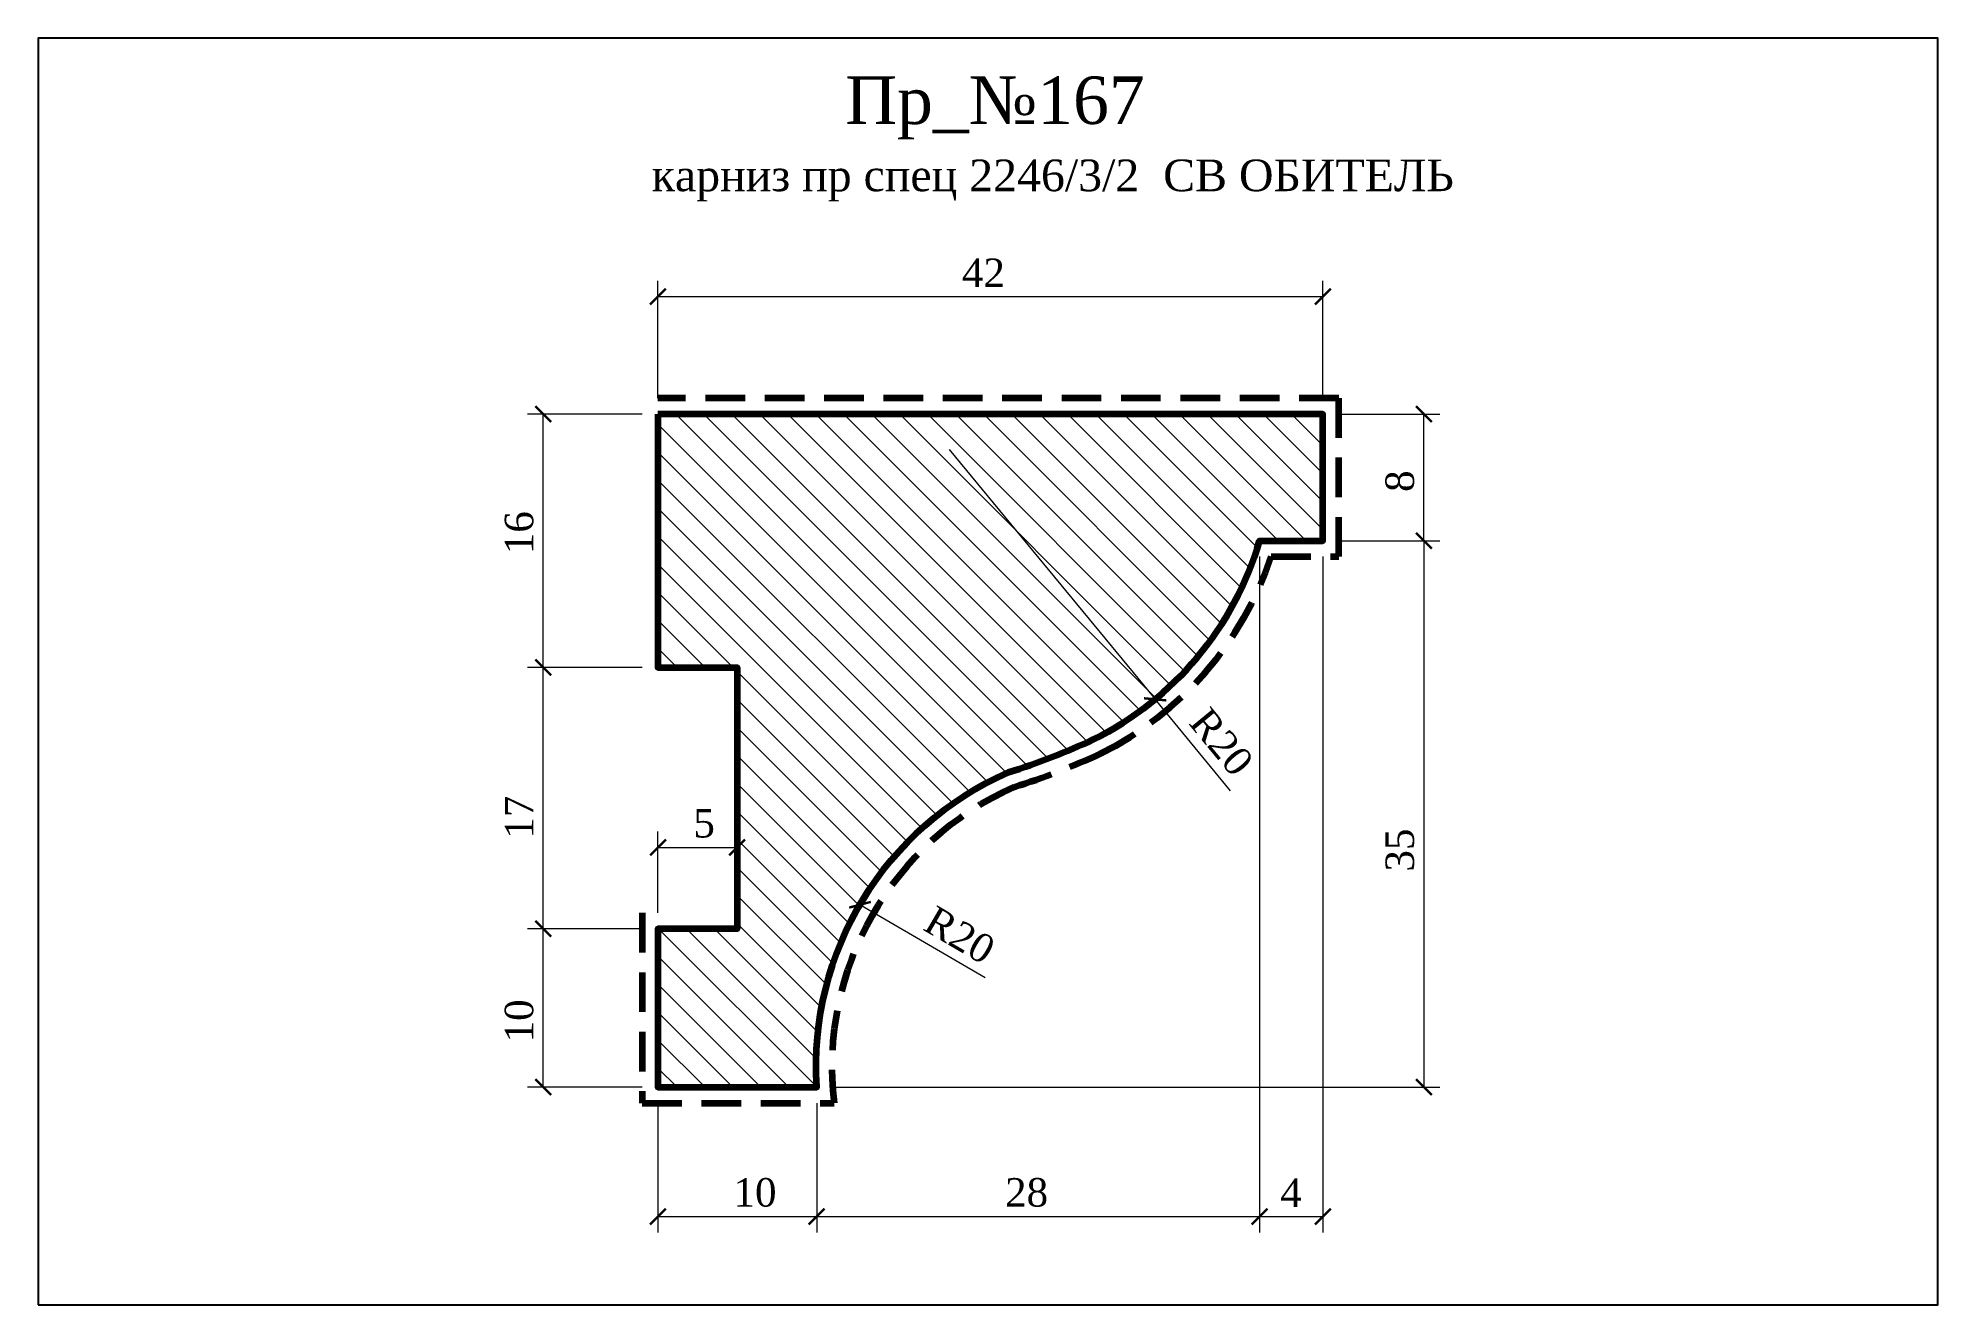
# Model space of a CAD drawing. Header units: millimetres. Extents: x 309201 to 309321, y -99152 to -99072.
import ezdxf

# ---------------------------------------------------------------- set-up
doc = ezdxf.new("R2010")
doc.units = ezdxf.units.MM
doc.header["$MEASUREMENT"] = 0
doc.linetypes.add('HIDDEN', pattern=[0.375, 0.25, -0.125])
doc.layers.add('Outside panel', color=7, linetype='Continuous', lineweight=18, true_color=0x7f5e57)
doc.layers.add('линия 15', color=7, linetype='Continuous', lineweight=15)
doc.layers.add('линия 50', color=1, linetype='Continuous', lineweight=140)
doc.layers.add('размеры в модели', color=7, linetype='Continuous')
doc.styles.add('ELECT', font='times.ttf')
doc.styles.get("Standard").update_dxf_attribs({"font": 'times.ttf'})
doc.dimstyles.new('M_1', dxfattribs={"dimtxt": 1.8, "dimasz": 1, "dimexe": 1, "dimexo": 1, "dimgap": 0.6, "dimtad": 1, "dimdec": 0, "dimdsep": 46, "dimtxsty": 'Standard', "dimblk": 'ARCHTICK', "dimcen": -5, "dimclrd": 7, "dimclre": 7, "dimclrt": 7, "dimadec": 0, "dimazin": 0, "dimtfac": 1, "dimtdec": 0, "dimtmove": 0, "dimatfit": 3, "dimfxl": 1, "dimtolj": 1, "dimtzin": 0, "dimlwd": 5, "dimlwe": 5, "dimarcsym": 0})

# ---------------------------------------------------------------- blocks, each defined once
blk = doc.blocks.new('_ArchTick')
at = {"color": 0, "linetype": 'ByBlock', "const_width": 0.15}
blk.add_lwpolyline([(-0.5, -0.5), (0.5, 0.5)], dxfattribs=at)
blk = doc.blocks.new('*D12')
at = {"layer": 'Defpoints', "color": 0, "ltscale": 1000, "transparency": 16777216}
for p in [(309277.8461870828, -99103.4306883973), (309249.8712993806, -99137.93070634309), (309277.8461870828, -99146.10032550339)]:
    blk.add_point(p, dxfattribs=at)
at = {"layer": 'линия 15', "color": 7, "lineweight": 5, "ltscale": 1000, "transparency": 16777216}
for p, q in [((309277.8461870828, -99104.4306883973), (309277.8461870828, -99147.10032550339)), ((309249.8712993806, -99138.93070634309), (309249.8712993806, -99147.10032550339)), ((309249.8712993806, -99146.10032550339), (309277.8461870828, -99146.10032550339))]:
    blk.add_line(p, q, dxfattribs=at)
at = {"layer": 'линия 15', "color": 7, "lineweight": 5, "ltscale": 1000, "transparency": 16777216, "rotation": 180}
blk.add_blockref('_ArchTick', (309249.8712993806, -99146.10032550339), dxfattribs=at)
at = {"layer": 'линия 15', "color": 7, "lineweight": 5, "ltscale": 1000, "transparency": 16777216}
blk.add_blockref('_ArchTick', (309277.8461870828, -99146.10032550339), dxfattribs=at)
at = {"layer": 'линия 15', "color": 7, "ltscale": 1000, "transparency": 16777216, "insert": (309263.1279608242, -99144.58475232386), "char_height": 1.8, "attachment_point": 5}
blk.add_mtext('\\A1;28', dxfattribs=at)
blk = doc.blocks.new('*D11')
at = {"layer": 'Defpoints', "color": 0, "ltscale": 1000, "transparency": 16777216}
for p in [(309277.8461870828, -99103.4306883973), (309281.8461870828, -99103.4306883973), (309281.8461870828, -99146.10032550339)]:
    blk.add_point(p, dxfattribs=at)
at = {"layer": 'линия 15', "color": 7, "lineweight": 5, "ltscale": 1000, "transparency": 16777216}
for p, q in [((309277.8461870828, -99104.4306883973), (309277.8461870828, -99147.10032550339)), ((309281.8461870828, -99104.4306883973), (309281.8461870828, -99147.10032550339)), ((309277.8461870828, -99146.10032550339), (309281.8461870828, -99146.10032550339))]:
    blk.add_line(p, q, dxfattribs=at)
at = {"layer": 'линия 15', "color": 7, "lineweight": 5, "ltscale": 1000, "transparency": 16777216, "rotation": 180}
blk.add_blockref('_ArchTick', (309277.8461870828, -99146.10032550339), dxfattribs=at)
at = {"layer": 'линия 15', "color": 7, "lineweight": 5, "ltscale": 1000, "transparency": 16777216}
blk.add_blockref('_ArchTick', (309281.8461870828, -99146.10032550339), dxfattribs=at)
at = {"layer": 'линия 15', "color": 7, "ltscale": 1000, "transparency": 16777216, "insert": (309279.8219964152, -99144.60032550339), "char_height": 1.8, "attachment_point": 5}
blk.add_mtext('\\A1;4', dxfattribs=at)
blk = doc.blocks.new('*D10')
at = {"layer": 'Defpoints', "color": 0, "ltscale": 1000, "transparency": 16777216}
for p in [(309281.8461870828, -99088.00787099786), (309239.846183275, -99095.43070634309), (309281.8461870828, -99095.43070634309)]:
    blk.add_point(p, dxfattribs=at)
at = {"layer": 'размеры в модели', "color": 7, "lineweight": 5, "ltscale": 1000, "transparency": 16777216}
for p, q in [((309239.846183275, -99094.43070634309), (309239.846183275, -99087.00787099786)), ((309281.8461870828, -99094.43070634309), (309281.8461870828, -99087.00787099786)), ((309239.846183275, -99088.00787099786), (309281.8461870828, -99088.00787099786))]:
    blk.add_line(p, q, dxfattribs=at)
at = {"layer": 'размеры в модели', "color": 7, "lineweight": 5, "ltscale": 1000, "transparency": 16777216, "rotation": 180}
blk.add_blockref('_ArchTick', (309239.846183275, -99088.00787099786), dxfattribs=at)
at = {"layer": 'размеры в модели', "color": 7, "lineweight": 5, "ltscale": 1000, "transparency": 16777216}
blk.add_blockref('_ArchTick', (309281.8461870828, -99088.00787099786), dxfattribs=at)
at = {"layer": 'размеры в модели', "color": 7, "ltscale": 1000, "transparency": 16777216, "insert": (309260.3999146712, -99086.50787099786), "char_height": 1.8, "attachment_point": 5}
blk.add_mtext('\\A1;42', dxfattribs=at)
blk = doc.blocks.new('*D9')
at = {"layer": 'Defpoints', "color": 0, "ltscale": 1000, "transparency": 16777216}
for p in [(309232.5985214279, -99095.43068650801), (309239.8461832751, -99095.43068650801), (309239.8461832751, -99111.43070634315)]:
    blk.add_point(p, dxfattribs=at)
at = {"layer": 'размеры в модели', "color": 7, "lineweight": 5, "ltscale": 1000, "transparency": 16777216}
for p, q in [((309238.8461832751, -99095.43068650801), (309231.5985214279, -99095.43068650801)), ((309232.5985214279, -99111.43070634315), (309232.5985214279, -99095.43068650801)), ((309238.8461832751, -99111.43070634315), (309231.5985214279, -99111.43070634315))]:
    blk.add_line(p, q, dxfattribs=at)
for p, rotation in [((309232.5985214279, -99095.43068650801), 90), ((309232.5985214279, -99111.43070634315), 270)]:
    blk.add_blockref('_ArchTick', p, dxfattribs=dict(at, rotation=rotation))
at = {"layer": 'размеры в модели', "color": 7, "ltscale": 1000, "transparency": 16777216, "insert": (309231.0829482484, -99102.91983293084), "char_height": 1.8, "attachment_point": 5, "rotation": 90}
blk.add_mtext('\\A1;16', dxfattribs=at)
blk = doc.blocks.new('*D8')
at = {"layer": 'Defpoints', "color": 0, "ltscale": 1000, "transparency": 16777216}
for p in [(309232.5985214279, -99111.43070634315), (309239.8461832751, -99111.43070634315), (309239.8461832751, -99127.93070634315)]:
    blk.add_point(p, dxfattribs=at)
at = {"layer": 'размеры в модели', "color": 7, "lineweight": 5, "ltscale": 1000, "transparency": 16777216}
for p, q in [((309238.8461832751, -99111.43070634315), (309231.5985214279, -99111.43070634315)), ((309232.5985214279, -99127.93070634315), (309232.5985214279, -99111.43070634315)), ((309238.8461832751, -99127.93070634315), (309231.5985214279, -99127.93070634315))]:
    blk.add_line(p, q, dxfattribs=at)
for p, rotation in [((309232.5985214279, -99111.43070634315), 90), ((309232.5985214279, -99127.93070634315), 270)]:
    blk.add_blockref('_ArchTick', p, dxfattribs=dict(at, rotation=rotation))
at = {"layer": 'размеры в модели', "color": 7, "ltscale": 1000, "transparency": 16777216, "insert": (309231.0803527184, -99120.88247855028), "char_height": 1.8, "attachment_point": 5, "rotation": 90}
blk.add_mtext('\\A1;17', dxfattribs=at)
blk = doc.blocks.new('*D7')
at = {"layer": 'Defpoints', "color": 0, "ltscale": 1000, "transparency": 16777216}
for p in [(309244.846183275, -99122.7927617527), (309239.846183275, -99127.93070634309), (309244.846183275, -99127.93070634309)]:
    blk.add_point(p, dxfattribs=at)
at = {"layer": 'размеры в модели', "color": 7, "lineweight": 5, "ltscale": 1000, "transparency": 16777216}
for p, q in [((309239.846183275, -99126.93070634309), (309239.846183275, -99121.7927617527)), ((309244.846183275, -99126.93070634309), (309244.846183275, -99121.7927617527)), ((309239.846183275, -99122.7927617527), (309244.846183275, -99122.7927617527))]:
    blk.add_line(p, q, dxfattribs=at)
at = {"layer": 'размеры в модели', "color": 7, "lineweight": 5, "ltscale": 1000, "transparency": 16777216, "rotation": 180}
blk.add_blockref('_ArchTick', (309239.846183275, -99122.7927617527), dxfattribs=at)
at = {"layer": 'размеры в модели', "color": 7, "lineweight": 5, "ltscale": 1000, "transparency": 16777216}
blk.add_blockref('_ArchTick', (309244.846183275, -99122.7927617527), dxfattribs=at)
at = {"layer": 'размеры в модели', "color": 7, "ltscale": 1000, "transparency": 16777216, "insert": (309242.7631132863, -99121.27718857318), "char_height": 1.8, "attachment_point": 5}
blk.add_mtext('\\A1;5', dxfattribs=at)
blk = doc.blocks.new('*D6')
at = {"layer": 'Defpoints', "color": 0, "ltscale": 1000, "transparency": 16777216}
for p in [(309232.5985214279, -99127.93070634315), (309239.8461832751, -99127.93070634315), (309239.8461832751, -99137.93070634315)]:
    blk.add_point(p, dxfattribs=at)
at = {"layer": 'размеры в модели', "color": 7, "lineweight": 5, "ltscale": 1000, "transparency": 16777216}
for p, q in [((309238.8461832751, -99127.93070634315), (309231.5985214279, -99127.93070634315)), ((309232.5985214279, -99137.93070634315), (309232.5985214279, -99127.93070634315)), ((309238.8461832751, -99137.93070634315), (309231.5985214279, -99137.93070634315))]:
    blk.add_line(p, q, dxfattribs=at)
for p, rotation in [((309232.5985214279, -99127.93070634315), 90), ((309232.5985214279, -99137.93070634315), 270)]:
    blk.add_blockref('_ArchTick', p, dxfattribs=dict(at, rotation=rotation))
at = {"layer": 'размеры в модели', "color": 7, "ltscale": 1000, "transparency": 16777216, "insert": (309231.0829482484, -99133.74521980868), "char_height": 1.8, "attachment_point": 5, "rotation": 90}
blk.add_mtext('\\A1;10', dxfattribs=at)
blk = doc.blocks.new('*D5')
at = {"layer": 'Defpoints', "color": 0, "ltscale": 1000, "transparency": 16777216}
for p in [(309239.846183275, -99137.93070634309), (309249.8712993806, -99137.93070634309), (309249.8712993806, -99146.10032550339)]:
    blk.add_point(p, dxfattribs=at)
at = {"layer": 'размеры в модели', "color": 7, "lineweight": 5, "ltscale": 1000, "transparency": 16777216}
for p, q in [((309239.846183275, -99138.93070634309), (309239.846183275, -99147.10032550339)), ((309249.8712993806, -99138.93070634309), (309249.8712993806, -99147.10032550339)), ((309239.846183275, -99146.10032550339), (309249.8712993806, -99146.10032550339))]:
    blk.add_line(p, q, dxfattribs=at)
at = {"layer": 'размеры в модели', "color": 7, "lineweight": 5, "ltscale": 1000, "transparency": 16777216, "rotation": 180}
blk.add_blockref('_ArchTick', (309239.846183275, -99146.10032550339), dxfattribs=at)
at = {"layer": 'размеры в модели', "color": 7, "lineweight": 5, "ltscale": 1000, "transparency": 16777216}
blk.add_blockref('_ArchTick', (309249.8712993806, -99146.10032550339), dxfattribs=at)
at = {"layer": 'размеры в модели', "color": 7, "ltscale": 1000, "transparency": 16777216, "insert": (309245.9774024552, -99144.58475232386), "char_height": 1.8, "attachment_point": 5}
blk.add_mtext('\\A1;10', dxfattribs=at)
blk = doc.blocks.new('*D4')
at = {"layer": 'Defpoints', "color": 0, "ltscale": 1000, "transparency": 16777216}
for p in [(309281.8461870829, -99103.43068839736), (309249.8712993807, -99137.93070634315), (309288.2241185281, -99137.93070634315)]:
    blk.add_point(p, dxfattribs=at)
at = {"layer": 'размеры в модели', "color": 7, "lineweight": 5, "ltscale": 1000, "transparency": 16777216}
for p, q in [((309282.8461870829, -99103.43068839736), (309289.2241185281, -99103.43068839736)), ((309288.2241185281, -99103.43068839736), (309288.2241185281, -99137.93070634315)), ((309250.8712993807, -99137.93070634315), (309289.2241185281, -99137.93070634315))]:
    blk.add_line(p, q, dxfattribs=at)
for p, rotation in [((309288.2241185281, -99103.43068839736), 90), ((309288.2241185281, -99137.93070634315), 270)]:
    blk.add_blockref('_ArchTick', p, dxfattribs=dict(at, rotation=rotation))
at = {"layer": 'размеры в модели', "color": 7, "ltscale": 1000, "transparency": 16777216, "insert": (309286.7085453485, -99122.95947601531), "char_height": 1.8, "attachment_point": 5, "rotation": 90}
blk.add_mtext('\\A1;35', dxfattribs=at)
blk = doc.blocks.new('*D3')
at = {"layer": 'Defpoints', "color": 0, "ltscale": 1000, "transparency": 16777216}
for p in [(309281.8461870829, -99095.43068650801), (309288.2241185281, -99095.43068650801), (309281.8461870829, -99103.43068839736)]:
    blk.add_point(p, dxfattribs=at)
at = {"layer": 'размеры в модели', "color": 7, "lineweight": 5, "ltscale": 1000, "transparency": 16777216}
for p, q in [((309282.8461870829, -99095.43068650801), (309289.2241185281, -99095.43068650801)), ((309288.2241185281, -99103.43068839736), (309288.2241185281, -99095.43068650801)), ((309282.8461870829, -99103.43068839736), (309289.2241185281, -99103.43068839736))]:
    blk.add_line(p, q, dxfattribs=at)
for p, rotation in [((309288.2241185281, -99095.43068650801), 90), ((309288.2241185281, -99103.43068839736), 270)]:
    blk.add_blockref('_ArchTick', p, dxfattribs=dict(at, rotation=rotation))
at = {"layer": 'размеры в модели', "color": 7, "ltscale": 1000, "transparency": 16777216, "insert": (309286.7085453485, -99099.66577389993), "char_height": 1.8, "attachment_point": 5, "rotation": 90}
blk.add_mtext('\\A1;8', dxfattribs=at)
blk = doc.blocks.new('*D2')
at = {"layer": 'Defpoints', "color": 0, "ltscale": 1000, "transparency": 16777216}
for p in [(309252.6039793962, -99126.41057934577), (309270.1688434248, -99136.66129845617)]:
    blk.add_point(p, dxfattribs=at)
at = {"layer": 'размеры в модели', "color": 7, "lineweight": 5, "ltscale": 1000, "transparency": 16777216}
blk.add_line((309260.5091251853, -99131.02396142937), (309252.6039793962, -99126.41057934577), dxfattribs=at)
at = {"layer": 'размеры в модели', "color": 7, "lineweight": 5, "ltscale": 1000, "transparency": 16777216, "rotation": 149.7324941698877}
blk.add_blockref('_ArchTick', (309252.6039793962, -99126.41057934577), dxfattribs=at)
at = {"layer": 'размеры в модели', "color": 7, "ltscale": 1000, "transparency": 16777216, "insert": (309258.9020481763, -99128.33130128105), "char_height": 1.8, "attachment_point": 5, "rotation": 329.73249416988773}
blk.add_mtext('\\A1;R20', dxfattribs=at)
blk = doc.blocks.new('*D1')
at = {"layer": 'Defpoints', "color": 0, "ltscale": 1000, "transparency": 16777216}
for p in [(309258.2304139402, -99097.67586489164), (309271.2450741135, -99113.44022882218)]:
    blk.add_point(p, dxfattribs=at)
at = {"layer": 'размеры в модели', "color": 7, "lineweight": 5, "ltscale": 1000, "transparency": 16777216}
for p in [(309258.2304139402, -99097.67586489164), (309276.0138189583, -99119.21650175014)]:
    blk.add_line(p, (309271.2450741135, -99113.44022882218), dxfattribs=at)
at = {"layer": 'размеры в модели', "color": 7, "lineweight": 5, "ltscale": 1000, "transparency": 16777216, "rotation": 129.5422187125427}
blk.add_blockref('_ArchTick', (309271.2450741135, -99113.44022882218), dxfattribs=at)
at = {"layer": 'размеры в модели', "color": 7, "ltscale": 1000, "transparency": 16777216, "insert": (309275.4348360194, -99116.13463641508), "char_height": 1.8, "attachment_point": 5, "rotation": 309.5422187125427}
blk.add_mtext('\\A1;R20', dxfattribs=at)

msp = doc.modelspace()

# ---------------------------------------------------------------- hatches: boundary and pattern name
at = {"layer": 'Outside panel', "ltscale": 1000}
h = msp.add_hatch(dxfattribs=at)
h.set_pattern_fill('ANSI31', color=256, scale=10, angle=90)
h.set_pattern_definition([(135, (-2423.187194048485, -121.9174224672606), (-0.8838834764831844, -0.8838834764831844), [])])
edge = h.paths.add_edge_path()
edge.add_line((309239.846183275, -99095.43070634309), (309239.846183275, -99111.43070634309))
edge.add_line((309239.846183275, -99111.43070634309), (309244.846183275, -99111.43070634309))
edge.add_line((309244.846183275, -99111.43070634309), (309244.846183275, -99127.93070634309))
edge.add_line((309244.846183275, -99127.93070634309), (309239.846183275, -99127.93070634309))
edge.add_line((309239.846183275, -99127.93070634309), (309239.846183275, -99137.93070634309))
edge.add_line((309239.846183275, -99137.93070634309), (309249.8712993806, -99137.93070634309))
edge.add_arc((309270.1688434245, -99136.66129845599), 20.33719967439672, 113.7165914600823, 183.5786158280262, ccw=False)
edge.add_arc((309248.5629971664, -99075.30436128813), 44.79656893795462, 287.4401620950831, 294.8117137448789)
edge.add_arc((309258.2304139403, -99097.67586489183), 20.44251818036715, 296.5297680984457, 343.649506420216)
edge.add_line((309277.8461870828, -99103.4306883973), (309281.8461870828, -99103.4306883973))
edge.add_line((309281.8461870828, -99103.4306883973), (309281.8461870828, -99095.43068650796))
edge.add_line((309281.8461870828, -99095.43068650796), (309239.846183275, -99095.43068650796))

# ---------------------------------------------------------------- linework, layer by layer
at = {"color": 6, "ltscale": 1000}
msp.add_lwpolyline([(309200.6911283424, -99151.68339996348), (309320.6911283424, -99151.68339996348), (309320.6911283424, -99071.68339996348), (309200.6911283424, -99071.68339996348)], close=True, dxfattribs=at)
at = {"layer": 'линия 50', "color": 1, "linetype": 'HIDDEN', "ltscale": 10, "true_color": 0xff0909}
msp.add_lwpolyline([(309238.846183275, -99126.93070634309), (309238.846183275, -99138.93070634309), (309250.9652739883, -99138.93070634309, -0.3290910233903172), (309262.3419141928, -99118.97892106917, 0.03195192683216868), (309267.7944837805, -99116.86727323012, 0.1995861747186164), (309278.5811865381, -99104.4306883973), (309282.8461870828, -99104.4306883973), (309282.8461870828, -99094.43068650796), (309239.846183275, -99094.43068650796)], format="xyb", dxfattribs=at)
at = {"layer": 'линия 50', "color": 7}
msp.add_lwpolyline([(309239.846183275, -99095.43070634309), (309239.846183275, -99111.43070634309), (309244.846183275, -99111.43070634309), (309244.846183275, -99127.93070634309), (309239.846183275, -99127.93070634309), (309239.846183275, -99137.93070634309), (309249.8712993806, -99137.93070634309, -0.3146370321169701), (309261.988959094, -99118.04165337513, 0.03217555835202202), (309267.3613246573, -99115.96583534106, 0.2085454190529596), (309277.8461870828, -99103.4306883973), (309281.8461870828, -99103.4306883973), (309281.8461870828, -99095.43068650796), (309239.846183275, -99095.43068650796)], format="xyb", dxfattribs=at)

# ---------------------------------------------------------------- texts
at = {"color": 5, "ltscale": 1000, "style": 'ELECT'}
msp.add_text('Пр_№167', height=3, dxfattribs=at).set_placement((309251.6716096345, -99077.1099443894))
at = {"color": 7, "ltscale": 1000, "style": 'ELECT'}
msp.add_text('карниз пр спец 2246/3/2  СВ ОБИТЕЛЬ ', height=2, dxfattribs=at).set_placement((309239.4521671464, -99081.3559394827))

# ---------------------------------------------------------------- dimensions: what is measured, and where the dimension line sits
at = {"layer": 'линия 15', "color": 1, "ltscale": 1000, "true_color": 0xff0909}
for base, p1, p2, picture, middle in [((309277.8461870828, -99146.10032550339), (309249.8712993806, -99137.93070634309), (309277.8461870828, -99103.4306883973), '*D12', (309263.1279608242, -99146.10032550339)), ((309281.8461870828, -99146.10032550339), (309277.8461870828, -99103.4306883973), (309281.8461870828, -99103.4306883973), '*D11', (309279.8219964152, -99146.10032550339))]:
    dim = msp.add_linear_dim(base=base, p1=p1, p2=p2, dimstyle='M_1', dxfattribs=at)
    dim.commit()
    dim.dimension.update_dxf_attribs({"geometry": picture, "text_midpoint": middle, "dimtype": 128})
at = {"layer": 'размеры в модели', "color": 5, "ltscale": 1000}
for base, p1, p2, picture, middle in [((309281.8461870828, -99088.00787099786), (309239.846183275, -99095.43070634309), (309281.8461870828, -99095.43070634309), '*D10', (309260.3999146712, -99088.00787099786)), ((309244.846183275, -99122.7927617527), (309239.846183275, -99127.93070634309), (309244.846183275, -99127.93070634309), '*D7', (309242.7631132863, -99122.7927617527)), ((309249.8712993806, -99146.10032550339), (309239.846183275, -99137.93070634309), (309249.8712993806, -99137.93070634309), '*D5', (309245.9774024552, -99146.10032550339))]:
    dim = msp.add_linear_dim(base=base, p1=p1, p2=p2, dimstyle='M_1', dxfattribs=at)
    dim.commit()
    dim.dimension.update_dxf_attribs({"geometry": picture, "text_midpoint": middle, "dimtype": 128})
for base, p1, p2, picture, middle in [((309232.5985214279, -99095.43068650801), (309239.846183275, -99111.43070634309), (309239.846183275, -99095.43068650796), '*D9', (309232.5985214279, -99102.91983293084)), ((309288.2241185281, -99095.43068650801), (309281.8461870828, -99103.4306883973), (309281.8461870828, -99095.43068650796), '*D3', (309288.2241185281, -99099.66577389993)), ((309288.2241185281, -99137.93070634315), (309281.8461870828, -99103.4306883973), (309249.8712993806, -99137.93070634309), '*D4', (309288.2241185281, -99122.95947601531)), ((309232.5985214279, -99111.43070634315), (309239.846183275, -99127.93070634309), (309239.846183275, -99111.43070634309), '*D8', (309232.5985214279, -99120.88247855028)), ((309232.5985214279, -99127.93070634315), (309239.846183275, -99137.93070634309), (309239.846183275, -99127.93070634309), '*D6', (309232.5985214279, -99133.74521980868))]:
    dim = msp.add_linear_dim(base=base, p1=p1, p2=p2, angle=90, dimstyle='M_1', dxfattribs=at)
    dim.commit()
    dim.dimension.update_dxf_attribs({"geometry": picture, "text_midpoint": middle, "dimtype": 128})
dim = msp.add_radius_dim(center=(309258.2304139402, -99097.67586489164), mpoint=(309271.2450741135, -99113.44022882218), dimstyle='M_1', dxfattribs=at)
dim.commit()
dim.dimension.update_dxf_attribs({"geometry": '*D1', "text_midpoint": (309275.4348360194, -99116.13463641508)})
dim = msp.add_radius_dim(center=(309270.1688434248, -99136.66129845617), mpoint=(309252.6039793962, -99126.41057934577), dimstyle='M_1', dxfattribs=at)
dim.commit()
dim.dimension.update_dxf_attribs({"geometry": '*D2', "text_midpoint": (309258.1381418764, -99129.64027386572), "dimtype": 132})

doc.saveas('drawing.dxf')
